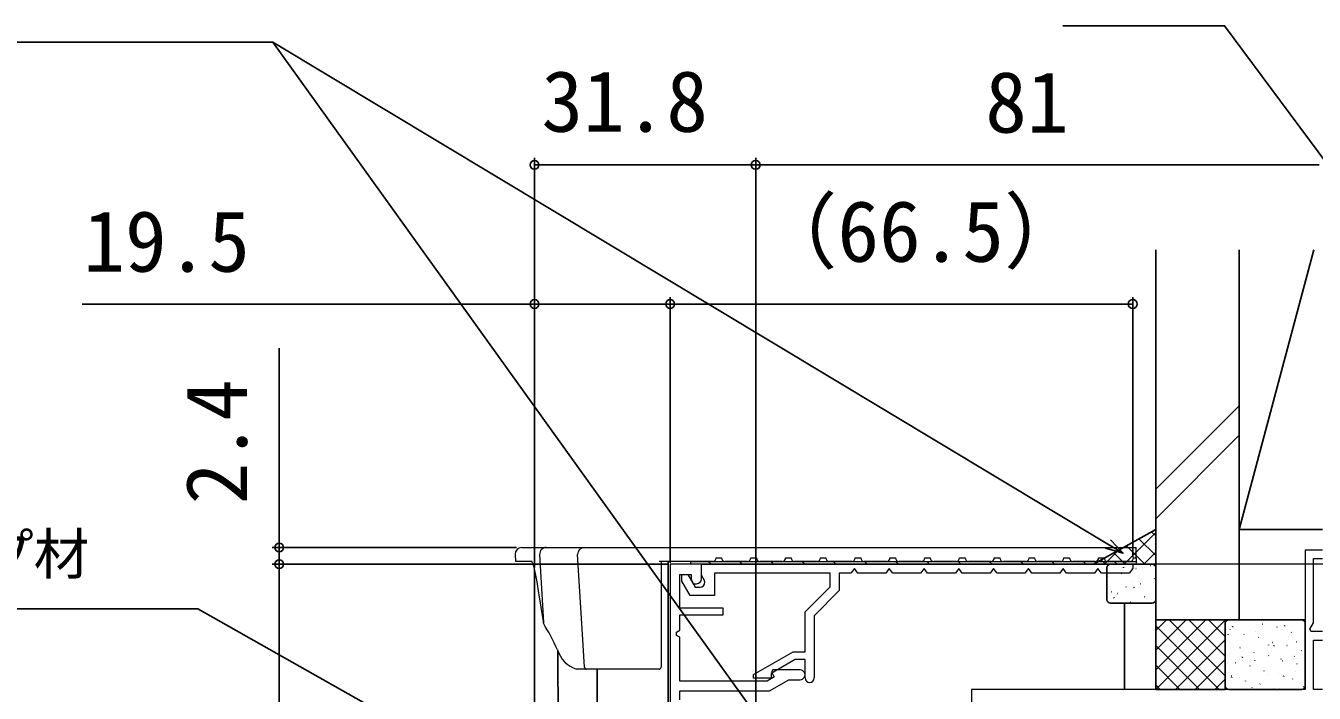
# Model space of a CAD drawing. Units: millimetres, scale not verified. Extents: x -525 to 525, y -783 to 779.
# Drawn here: x -432.3 to -247, y 414.8 to 510.7 of the extents above; entities that cross this region are included whole.
import ezdxf
from ezdxf.enums import TextEntityAlignment as Align

# ---------------------------------------------------------------- set-up
doc = ezdxf.new("R2010")
doc.units = ezdxf.units.MM
doc.header["$LTSCALE"] = 4
for name, color, linetype, lineweight in [('0-2_YKK_11', 211, 'Continuous', 18), ('0-3_YKK_11E', 4, 'Continuous', 18), ('0-5_YKK_13', 4, 'Continuous', 18)]:
    doc.layers.add(name, color=color, linetype=linetype, lineweight=lineweight)
for name, color, linetype in [('0-4_YKK_12', 2, 'Continuous'), ('0-6_YKK_D', 6, 'Continuous'), ('0-8_YSS_K', 3, 'Continuous'), ('0-9_YSS_KE', 3, 'Continuous')]:
    doc.layers.add(name, color=color, linetype=linetype)
doc.styles.add('ＭＳ ゴシック', font='')
doc.styles.get('ＭＳ ゴシック').set_extended_font_data('MS Gothic')

msp = doc.modelspace()

# ---------------------------------------------------------------- linework, layer by layer
at = {"layer": '0-2_YKK_11', "color": 30}
for points in [[(-339.62, 433.325), (-339.62, 353.325)], [(-335.12, 431.225), (-335.12, 433.325), (-339.62, 433.325)], [(-320.92, 418.125), (-324.847, 418.125), (-325.043, 417.785), (-324.661, 417.123), (-325.695, 416.525), (-338.22, 416.525), (-338.22, 422.825), (-338.72, 423.08), (-338.72, 423.57), (-338.22, 423.825), (-338.22, 426.025), (-332.02, 426.025), (-332.02, 427.025), (-338.22, 427.025), (-338.22, 431.825), (-336.62, 431.825), (-336.62, 431.125), (-336.273, 430.525), (-335.82, 430.525)], [(-320.22, 416.975), (-320.22, 419.625), (-321.656, 419.625), (-325.12, 417.625), (-325.12, 416.925), (-327.62, 416.925), (-327.62, 417.452), (-321.95, 420.725), (-320.22, 420.725), (-320.22, 426.464), (-316.62, 430.064), (-316.62, 432.025), (-333.22, 432.025), (-333.22, 428.825), (-336.72, 428.825), (-337.92, 430.904), (-337.92, 431.825), (-337.066, 431.825), (-336.027, 430.025), (-335.32, 430.025)], [(-335.12, 433.325), (-273.12, 433.325), (-273.12, 432.692), (-273.62, 432.025), (-277.62, 432.025), (-278.12, 432.692), (-278.62, 432.025), (-282.62, 432.025), (-283.12, 432.692), (-283.62, 432.025), (-287.62, 432.025), (-288.12, 432.692), (-288.62, 432.025), (-292.62, 432.025), (-293.12, 432.692), (-293.62, 432.025), (-297.62, 432.025), (-298.12, 432.692), (-298.62, 432.025), (-302.62, 432.025), (-303.12, 432.692), (-303.62, 432.025), (-307.62, 432.025), (-308.12, 432.692), (-308.62, 432.025), (-312.62, 432.025), (-313.12, 432.692), (-313.62, 432.025), (-315.32, 432.025), (-315.32, 429.525), (-318.92, 425.925), (-318.92, 416.975)], [(-334.62, 430.725), (-334.687, 430.975), (-335.12, 431.725), (-335.12, 433.325)], [(-338.22, 413.825), (-338.22, 415.125), (-325.32, 415.125), (-322.549, 416.725), (-320.92, 416.725)]]:
    msp.add_lwpolyline(points, dxfattribs=at)
for centre, radius, start, end in [((-335.82, 431.225), 0.7, 270.00001, 359.99999), ((-335.32, 430.725), 0.7, 270, 359.99998), ((-320.92, 417.425), 0.7, 269.99999, 90.00001), ((-319.57, 416.975), 0.65, 180.00002, 0)]:
    msp.add_arc(centre, radius, start, end, dxfattribs=at)
at = {"layer": '0-3_YKK_11E'}
for points in [[(-245.82, 435.326), (-248.32, 435.326), (-248.32, 415.326), (-296.32, 415.326), (-296.32, 374.326), (-291.32, 369.326), (-291.32, 365.326), (-260.02, 365.326), (-253.02, 365.326), (-253.02, 362.326), (-250.02, 362.326), (-250.02, 363.526), (-251.82, 363.526), (-251.82, 365.326), (-240.019, 365.326)], [(-245.82, 423.626), (-247.446, 423.626), (-247.643, 423.966), (-247.12, 424.872), (-247.12, 434.126), (-245.82, 434.126)], [(-245.82, 415.326), (-247.12, 415.326), (-247.12, 422.426), (-245.82, 422.426)]]:
    msp.add_lwpolyline(points, dxfattribs=at)
at = {"layer": '0-4_YKK_12'}
for p, q in [((-339.897, 338.325), (-339.897, 433.727)), ((-359.12, 245.194), (-359.12, 432.505)), ((-274.32, 415.326), (-274.32, 427.725)), ((-355.741, 420.858), (-355.72, 245.194)), ((-350.124, 418.227), (-350.124, 245.194))]:
    msp.add_line(p, q, dxfattribs=at)
at = {"layer": '0-5_YKK_13'}
for p, q in [((-360.92, 435.727), (-357.432, 435.727)), ((-357.432, 435.727), (-351.92, 435.727)), ((-351.92, 435.727), (-272.62, 435.727)), ((-272.62, 434.227), (-272.62, 435.727)), ((-361.92, 434.727), (-361.859, 433.727)), ((-359.952, 433.727), (-361.859, 433.727)), ((-359.447, 433.727), (-359.952, 433.727)), ((-358.382, 434.727), (-357.815, 424.964)), ((-352.219, 423.273), (-352.92, 434.727)), ((-333.52, 433.727), (-341.22, 433.727)), ((-340.92, 433.727), (-340.92, 418.527)), ((-333.745, 433.327), (-334.145, 433.727)), ((-333.02, 434.227), (-332.22, 434.227)), ((-328.52, 433.727), (-331.72, 433.727)), ((-329.254, 433.327), (-329.655, 433.727)), ((-328.02, 434.227), (-327.22, 434.227)), ((-323.52, 433.727), (-326.72, 433.727)), ((-324.764, 433.327), (-325.165, 433.727)), ((-323.02, 434.227), (-322.22, 434.227)), ((-318.52, 433.727), (-321.72, 433.727)), ((-320.274, 433.327), (-320.674, 433.727)), ((-318.02, 434.227), (-317.22, 434.227)), ((-313.52, 433.727), (-316.72, 433.727)), ((-315.784, 433.326), (-316.184, 433.727)), ((-313.02, 434.227), (-312.22, 434.227)), ((-308.52, 433.727), (-311.72, 433.727)), ((-311.293, 433.326), (-311.694, 433.727)), ((-308.02, 434.227), (-307.22, 434.227)), ((-306.803, 433.326), (-307.204, 433.727)), ((-303.52, 433.727), (-306.72, 433.727)), ((-303.02, 434.227), (-302.22, 434.227)), ((-302.313, 433.326), (-302.714, 433.727)), ((-298.52, 433.727), (-301.72, 433.727)), ((-297.823, 433.326), (-298.224, 433.727)), ((-298.02, 434.227), (-297.22, 434.227)), ((-293.52, 433.727), (-296.72, 433.727)), ((-293.333, 433.326), (-293.734, 433.727)), ((-293.02, 434.227), (-292.22, 434.227)), ((-288.52, 433.727), (-291.72, 433.727)), ((-288.842, 433.326), (-289.243, 433.727)), ((-288.02, 434.227), (-287.22, 434.227)), ((-283.52, 433.727), (-286.72, 433.727)), ((-284.352, 433.326), (-284.753, 433.727)), ((-283.02, 434.227), (-282.22, 434.227)), ((-278.52, 433.727), (-281.72, 433.727)), ((-279.862, 433.326), (-280.263, 433.727)), ((-278.02, 434.227), (-277.22, 434.227)), ((-273.52, 433.727), (-276.72, 433.727)), ((-275.372, 433.325), (-275.773, 433.727)), ((-273.02, 434.227), (-272.62, 434.227)), ((-272.62, 434.227), (-272.62, 433.325)), ((-358.85, 431.127), (-358.85, 431.099)), ((-357.815, 424.844), (-357.811, 424.813)), ((-351.928, 418.509), (-352.219, 423.273)), ((-355.802, 421.032), (-355.799, 421.025)), ((-351.628, 418.227), (-353.087, 418.227)), ((-341.22, 418.227), (-351.628, 418.227))]:
    msp.add_line(p, q, dxfattribs=at)
for points in [[(-359.536, 433.747), (-359.542, 433.749), (-359.487, 433.664), (-359.393, 433.455), (-359.275, 433.105), (-359.143, 432.61), (-359.007, 431.986), (-358.875, 431.254), (-358.851, 431.092)], [(-242.62, 433.324), (-336.623, 433.327), (-336.623, 433.727), (-272.62, 433.727)], [(-358.85, 431.099), (-358.596, 429.515), (-357.814, 424.812)]]:
    msp.add_lwpolyline(points, dxfattribs=at)
for centre, radius, start, end in [((-360.92, 434.727), 1, 90, 180), ((-357.412, 434.756), 0.971, 91.16755, 181.7365), ((-351.92, 434.727), 1, 90, 180), ((-333.52, 434.227), 0.5, 270, 0), ((-331.72, 434.227), 0.5, 180, 270), ((-328.52, 434.227), 0.5, 270, 0), ((-326.72, 434.227), 0.5, 180, 270), ((-323.52, 434.227), 0.5, 270, 0), ((-321.72, 434.227), 0.5, 180, 270), ((-318.52, 434.227), 0.5, 270, 0), ((-316.72, 434.227), 0.5, 180, 270), ((-313.52, 434.227), 0.5, 270, 0), ((-311.72, 434.227), 0.5, 180, 270), ((-308.52, 434.227), 0.5, 270, 0), ((-306.72, 434.227), 0.5, 180, 270), ((-303.52, 434.227), 0.5, 270, 0), ((-301.72, 434.227), 0.5, 180, 270), ((-298.52, 434.227), 0.5, 270, 0), ((-296.72, 434.227), 0.5, 180, 270), ((-293.52, 434.227), 0.5, 270, 0), ((-291.72, 434.227), 0.5, 180, 270), ((-288.52, 434.227), 0.5, 270, 0), ((-286.72, 434.227), 0.5, 180, 270), ((-283.52, 434.227), 0.5, 270, 0), ((-281.72, 434.227), 0.5, 180, 270), ((-278.52, 434.227), 0.5, 270, 0), ((-276.72, 434.227), 0.5, 180, 270), ((-273.52, 434.227), 0.5, 270, 0), ((-395.474, 402.265), 43.886, 25.30803, 30.97271), ((-358.502, 424.904), 0.69, 355.01736, 5.05941), ((-351.837, 422.157), 4.114, 195.81967, 252.28871), ((-351.628, 418.527), 0.3, 183.5, 270), ((-341.22, 418.527), 0.3, 270, 0)]:
    msp.add_arc(centre, radius, start, end, dxfattribs=at)
at = {"layer": '0-6_YKK_D'}
for p, q in [((-359.12, 433.505), (-359.12, 491.725)), ((-327.32, 355.525), (-327.32, 491.725)), ((-327.32, 356.025), (-327.32, 491.725)), ((-327.32, 490.725), (-359.12, 490.725)), ((-327.32, 490.725), (-246.32, 490.725)), ((-246.32, 490.725), (-248.87, 490.725)), ((-424.13, 470.725), (-359.12, 470.725)), ((-359.12, 432.838), (-359.12, 471.725)), ((-359.12, 470.725), (-339.62, 470.725)), ((-339.62, 433.597), (-339.62, 471.725)), ((-339.62, 433.506), (-339.62, 471.725)), ((-339.62, 470.725), (-273.12, 470.725)), ((-273.12, 434.325), (-273.12, 471.725)), ((-395.82, 435.727), (-395.82, 464.395)), ((-361.705, 435.727), (-396.82, 435.727)), ((-395.82, 433.325), (-395.82, 435.727)), ((-339.894, 433.325), (-396.82, 433.325)), ((-339.894, 433.325), (-396.82, 433.325)), ((-395.82, 433.325), (-395.82, 430.775)), ((-395.82, 433.325), (-395.82, 338.325))]:
    msp.add_line(p, q, dxfattribs=at)
for points in [[(-245.07, 490.725), (-259.922, 510.725), (-283.149, 510.725)], [(-274.503, 434.908), (-276.688, 436.222), (-396.717, 508.389), (-480.585, 508.389)], [(-291.761, 362.138), (-293.248, 364.209), (-396.717, 508.389)], [(-276.336, 436.807), (-274.503, 434.908), (-277.04, 435.636)], [(-284.031, 357.073), (-286.251, 358.328), (-407.535, 426.889), (-481.875, 426.889)]]:
    msp.add_lwpolyline(points, dxfattribs=at)
for centre in [(-359.12, 490.725), (-327.32, 490.725), (-327.32, 490.725), (-359.12, 470.725), (-339.62, 470.725), (-339.62, 470.725), (-273.12, 470.725), (-395.82, 435.727), (-395.82, 433.325), (-395.82, 433.325)]:
    msp.add_circle(centre, 0.637, dxfattribs=at)
at = {"layer": '0-8_YSS_K'}
for p, q in [((-257.82, 478.537), (-257.82, 438.326)), ((-257.82, 438.326), (-247.097, 478.537)), ((-257.82, 456.111), (-269.82, 444.111)), ((-269.82, 439.868), (-257.82, 451.868)), ((-269.82, 450.325), (-269.82, 445.325)), ((-274.362, 433.325), (-269.82, 437.868)), ((-269.82, 437.411), (-270.406, 437.997)), ((-277.19, 433.325), (-275.211, 435.305)), ((-271.391, 433.325), (-274.032, 435.966)), ((-269.82, 434.582), (-272.219, 436.981)), ((-277.048, 433.325), (-277.657, 433.935)), ((-274.22, 433.325), (-275.844, 434.95)), ((-271.534, 433.325), (-269.82, 435.04)), ((-276.82, 432.825), (-276.82, 428.225)), ((-270.32, 433.325), (-276.32, 433.325)), ((-275.436, 433.281), (-275.443, 433.288)), ((-274.67, 431.957), (-274.714, 431.981)), ((-274.423, 432.801), (-274.47, 432.89)), ((-272.645, 432.691), (-272.689, 432.715)), ((-271.442, 432.835), (-271.448, 432.842)), ((-270.569, 433.124), (-270.613, 433.148)), ((-269.82, 428.225), (-269.82, 432.825)), ((-276.747, 431.525), (-276.791, 431.549)), ((-274.079, 430.067), (-274.123, 430.091)), ((-273.228, 430.815), (-273.234, 430.823)), ((-272.916, 429.95), (-272.963, 430.038)), ((-272.002, 430.5), (-272.046, 430.524)), ((-269.978, 431.234), (-270.021, 431.258)), ((-276.104, 429.333), (-276.148, 429.357)), ((-275.806, 428.425), (-275.852, 428.514)), ((-275.28, 429.093), (-275.287, 429.101)), ((-273.436, 427.876), (-273.48, 427.9)), ((-271.411, 428.61), (-271.455, 428.634)), ((-271.286, 428.648), (-271.293, 428.655)), ((-276.32, 427.725), (-270.32, 427.725)), ((-269.82, 423.779), (-268.273, 425.326)), ((-269.82, 420.951), (-265.445, 425.326)), ((-269.82, 418.122), (-262.616, 425.326)), ((-260.693, 415.326), (-269.82, 424.452)), ((-269.788, 415.326), (-259.82, 425.294)), ((-259.82, 417.281), (-267.865, 425.326)), ((-259.82, 420.109), (-265.036, 425.326)), ((-259.82, 422.938), (-262.208, 425.326)), ((-259.82, 415.827), (-259.82, 424.827)), ((-259.32, 425.327), (-248.82, 425.327)), ((-258.774, 424.285), (-258.727, 424.373)), ((-257.82, 425.327), (-248.319, 425.327)), ((-254.459, 424.681), (-254.415, 424.705)), ((-252.382, 424.249), (-252.339, 424.273)), ((-251.315, 424.414), (-251.268, 424.503)), ((-248.32, 424.827), (-248.32, 415.827)), ((-266.959, 415.326), (-259.82, 422.466)), ((-259.409, 423.24), (-259.403, 423.247)), ((-259.152, 423.958), (-259.108, 423.982)), ((-257.127, 423.224), (-257.083, 423.248)), ((-255.415, 423.685), (-255.408, 423.693)), ((-255.05, 422.792), (-255.006, 422.816)), ((-251.654, 423.87), (-251.648, 423.878)), ((-250.358, 423.515), (-250.314, 423.539)), ((-263.521, 415.326), (-269.82, 421.624)), ((-259.795, 421.767), (-259.751, 421.791)), ((-257.718, 421.334), (-257.674, 421.358)), ((-257.624, 421.22), (-257.617, 421.227)), ((-255.693, 420.6), (-255.649, 420.624)), ((-253.596, 421.703), (-253.589, 421.71)), ((-253.026, 422.057), (-252.982, 422.081)), ((-252.822, 421.563), (-252.775, 421.651)), ((-250.949, 421.625), (-250.905, 421.649)), ((-249.601, 422.148), (-249.595, 422.156)), ((-248.924, 420.891), (-248.88, 420.915)), ((-266.35, 415.326), (-269.82, 418.795)), ((-264.131, 415.326), (-259.82, 419.637)), ((-259.565, 419.052), (-259.558, 419.06)), ((-258.361, 419.143), (-258.317, 419.167)), ((-257.391, 419.909), (-257.344, 419.997)), ((-256.285, 418.71), (-256.241, 418.734)), ((-255.571, 419.498), (-255.564, 419.505)), ((-253.617, 420.168), (-253.573, 420.192)), ((-251.81, 419.683), (-251.803, 419.69)), ((-251.592, 419.434), (-251.548, 419.457)), ((-249.932, 420.038), (-249.886, 420.127)), ((-249.516, 419.001), (-249.472, 419.025)), ((-261.302, 415.326), (-259.82, 416.809)), ((-258.953, 417.253), (-258.909, 417.277)), ((-258.897, 417.057), (-258.851, 417.146)), ((-257.779, 417.032), (-257.773, 417.04)), ((-254.26, 417.976), (-254.216, 418)), ((-253.751, 417.515), (-253.745, 417.522)), ((-252.183, 417.544), (-252.14, 417.568)), ((-251.439, 417.187), (-251.392, 417.275)), ((-250.159, 416.81), (-250.115, 416.834)), ((-249.757, 417.961), (-249.75, 417.968)), ((-269.178, 415.326), (-269.82, 415.967)), ((-248.82, 415.327), (-259.32, 415.327)), ((-256.928, 416.519), (-256.884, 416.543)), ((-256.008, 415.533), (-255.961, 415.621)), ((-254.851, 416.086), (-254.807, 416.11)), ((-252.826, 415.352), (-252.783, 415.376)), ((-251.966, 415.495), (-251.959, 415.503)), ((-248.549, 415.662), (-248.503, 415.751))]:
    msp.add_line(p, q, dxfattribs=at)
for points in [[(-245.82, 438.326), (-257.82, 438.326), (-257.82, 478.537)], [(-269.82, 433.325), (-278.745, 433.325), (-269.82, 438.325)]]:
    msp.add_lwpolyline(points, dxfattribs=at)
msp.add_lwpolyline([(-269.82, 425.326), (-259.82, 425.326), (-259.82, 415.326), (-269.82, 415.326)], close=True, dxfattribs=at)
for centre, start, end in [((-276.32, 432.825), 90, 180), ((-270.32, 432.825), 0, 90), ((-276.32, 428.225), 180, 270), ((-270.32, 428.225), 270, 0), ((-259.32, 424.827), 90, 180), ((-248.82, 424.827), 0, 90), ((-259.32, 415.827), 180, 270), ((-248.82, 415.827), 270, 0)]:
    msp.add_arc(centre, 0.5, start, end, dxfattribs=at)
at = {"layer": '0-9_YSS_KE'}
for p, q in [((-269.82, 478.537), (-269.82, 425.326)), ((-257.82, 478.537), (-257.82, 425.327)), ((-269.82, 425.326), (-257.82, 425.326))]:
    msp.add_line(p, q, dxfattribs=at)

# ---------------------------------------------------------------- texts
at = {"layer": '0-6_YKK_D', "style": 'ＭＳ ゴシック'}
for s, height, p in [('31.8', 8.798, (-358.118, 492.844)), ('81', 8.798, (-294.32, 492.725)), ('（66.5）', 8.798, (-327.572, 474.157)), ('19.5', 8.798, (-423.97, 472.725)), ('バックアップ材', 5.865, (-479.112, 430.099))]:
    msp.add_text(s, height=height, dxfattribs=at).set_placement(p, align=Align.BOTTOM_LEFT)
msp.add_text('2.4', height=8.798, rotation=90, dxfattribs=at).set_placement((-397.82, 441.941), align=Align.BOTTOM_LEFT)

doc.saveas('drawing.dxf')
